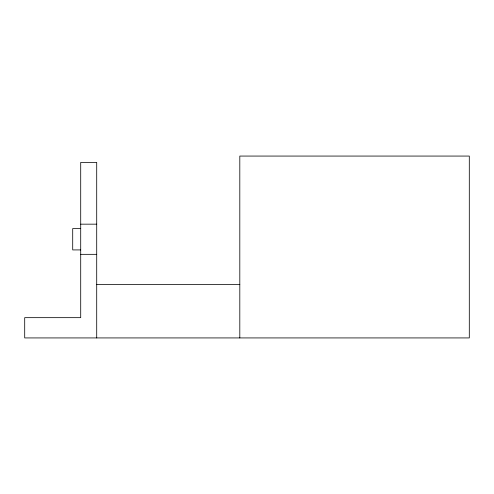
<?xml version="1.0" encoding="UTF-8"?>
<svg xmlns="http://www.w3.org/2000/svg" width="494" height="494" viewBox="0 0 494 494"><rect width="100%" height="100%" fill="white"/><g stroke="black" fill="none" stroke-linecap="round" stroke-linejoin="round"><path stroke-width="0.74" d="M80.707 224.165L96.707 224.165M80.707 228.58L72.704 228.58L72.704 249.921L80.707 249.921M80.707 254.336L96.707 254.336M96.707 284.593L239.806 284.593M239.806 337.927L239.806 156.067L469.3 156.067L469.3 337.927L24.7 337.927L24.7 317.661L80.707 317.661L80.707 162.409L96.707 162.409L96.707 337.927"/></g></svg>
